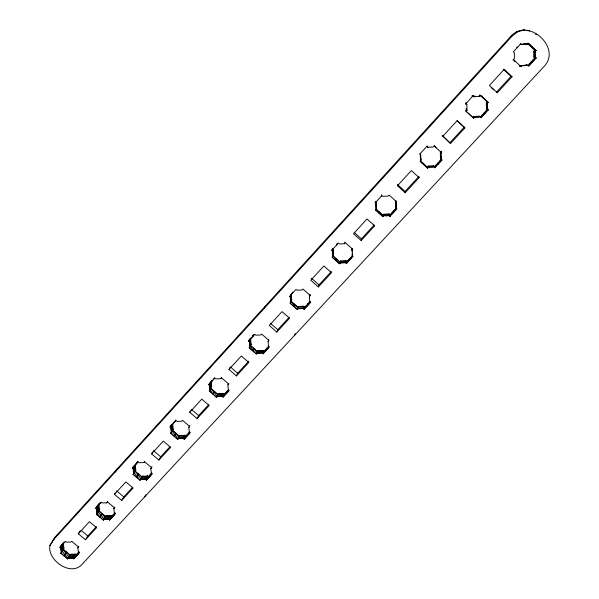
<?xml version="1.0" encoding="UTF-8"?>
<svg xmlns="http://www.w3.org/2000/svg" width="599" height="599" viewBox="0 0 599 599"><rect width="100%" height="100%" fill="white"/><g stroke="black" fill="none" stroke-linecap="round" stroke-linejoin="round"><path stroke-width="0.9" d="M298.19 308.635L303.229 308.425L304.202 309.286L304.913 307.077L303.94 306.224L298.946 306.433L297.329 309.571L290.021 303.146L290.882 302.203L290.395 298.512L291.384 295.165L290.897 294.738L290.066 296.842M290.882 302.203L291.706 300.054L291.384 295.165M389.874 216.187L389.882 214.704M389.537 215.88L389.537 214.405M389.193 215.573L389.2 214.098M395.902 207.995L396.051 205.292L395.902 207.995L396.897 208.894L390.031 216.329L389.036 215.43L389.043 213.955L383.862 214.225L382.956 215.206L382.896 216.688L375.446 209.994L376.359 208.999L376.045 203.735L376.359 208.999M340.382 262.834L345.511 262.602L346.499 263.478L346.858 261.621L345.885 260.752L340.794 260.992L340.382 262.834L339.491 263.8L332.116 257.241L332.999 256.275L332.535 252.493L333.201 249.469L332.715 249.034L332.228 250.786M332.999 256.275L333.478 254.485L333.201 249.469M382.896 216.688L383.809 215.692L387.748 215.752L387.77 214.277M386.437 215.902L386.467 214.427M396.104 206.692L395.639 201.429L396.096 200.935L396.149 202.297M385.12 215.88L385.157 214.405M434.867 167.772L434.477 166.687L441.485 159.094L441.935 160.113L434.867 167.772L433.863 166.851L428.532 167.151L427.589 168.169L420.064 161.333L421.007 160.315L420.303 156.676L420.558 154.025L420.056 153.569L420.318 154.535M421.007 160.315L420.558 154.025M441.935 160.113L440.49 158.181L440.325 152.902L441.268 151.876L440.684 151.345L441.126 152.296M383.809 215.692L383.862 214.225M440.931 159.192L441.201 156.511L440.325 152.902M383.667 215.85L383.719 214.375M383.353 216.194L383.405 214.712M383.038 216.531L383.098 215.048M382.312 216.164L382.379 214.689M472.903 117.524L473.861 116.483L479.252 116.154L480.263 117.082L487.481 109.258L486.47 108.329L486.358 102.908L487.331 101.86L480.368 95.436L481.169 95.907M480.106 116.94L481.057 117.741L488.342 109.849L487.324 108.913L487.511 104.788L487.219 103.447L486.358 102.908M381.031 215.019L381.106 213.543M527.644 65.224L522.291 65.561L526.416 65.021L527.644 65.224L528.67 66.175L536.18 58.043L534.877 57.901L533.859 56.957L533.806 51.387L534.802 50.301L536.112 50.376L535.102 51.469L533.806 51.387M536.18 58.043L535.154 57.085L535.102 51.469M381.428 196.03L381.503 194.712M379.751 213.865L379.841 212.405M379.167 213.341L379.264 211.889M378.59 212.817L378.688 211.372M377.31 211.672L377.415 210.227M49.927 545.427C46.992 559.556 69.806 576.44 81.442 565.007L544.469 66.017C561.607 47.478 528.011 17.289 511.134 36.007L55.048 537.131L49.927 545.427L52.525 541.586M376.03 210.519L376.15 209.088L382.956 215.206M376.217 209.156L376.329 207.733M68.338 558.133L72.868 558.058L73.789 558.822L76.2 554.884L75.287 554.127L70.787 554.202L67.605 558.927L60.701 553.199L61.435 552.398L60.903 548.115L63.412 544.251L62.64 543.607M375.902 209.5L376.472 207.583M376.045 207.726L376.165 206.318M60.701 553.199L63.943 548.512L63.412 544.251M375.895 206.43L376.015 205.03M375.251 201.549L376.239 202.44L376.12 203.817L375.124 202.919L381.967 195.446L382.963 196.345L388.219 196.068L389.14 195.064L396.605 201.803L395.684 202.799L396.134 205.382L396.081 203.989M375.97 203.675L376.09 202.305M375.625 203.368L375.745 201.998M112.897 516.473L115.038 512.811L111.803 516.316L110.875 515.537L108.704 519.221L104.099 519.318L103.342 520.134L96.379 514.301L97.128 513.478L96.626 509.098L98.895 505.489L97.966 504.71M375.281 203.061L375.408 201.691M97.128 513.478L99.389 509.839L98.895 505.489M145.505 479.342L146.448 480.136L148.357 476.707L147.421 475.92L145.505 479.342L140.817 479.455L140.046 480.293L133.015 474.348L133.787 473.51L133.315 469.024L135.329 465.678L134.535 465.011M133.397 473.929L135.793 470.133L135.329 465.678M183.316 438.363L184.267 439.179L185.9 436.027L184.956 435.226L183.316 438.363L178.547 438.505L177.753 439.366L170.655 433.302L171.441 432.441L171.007 427.851L172.752 424.788L172.28 424.384L170.535 427.446M171.321 432.575L173.178 429.341L172.752 424.788M222.177 396.253L223.135 397.077L224.475 394.224L223.532 393.408L222.177 396.253L217.317 396.411L216.509 397.302L209.336 391.125L210.152 390.234L209.755 385.539L211.207 382.768L210.399 382.08M210.024 390.376L211.597 387.433L211.207 382.768M268.876 339.543L268.082 341.31L268.427 346.132L269.393 346.978L263.096 353.799L262.13 352.953L257.188 353.14L256.35 354.054L249.109 347.749L249.948 346.836L249.588 342.029L250.734 339.581L249.918 338.869M249.948 346.836L251.093 344.358L250.734 339.581M361.152 240.521L374.667 225.853L366.992 218.972L353.5 233.685L361.152 240.521L361.399 238.851L374.188 224.954M346.499 263.478L353.163 256.26L352.175 255.376C352.407 254.066 352.19 245.725 352.055 250.165M375.925 205.12L376.239 202.44M487.219 103.447L488.192 102.384L480.578 95.353L479.597 96.424L474.138 96.761L473.12 95.818L465.857 103.754L466.876 104.69L467.01 110.149L466.044 111.204L473.637 118.19L474.61 117.134L480.046 116.805L481.057 117.741M352.175 255.376L352.489 253.587M351.493 258.064L351.815 256.252L346.858 261.621M352.234 251.558L352.234 248.563M350.348 259.307L350.677 257.488M349.823 259.869L350.16 258.049M349.307 260.438L349.644 258.603M348.161 261.673L348.513 259.839M347.016 262.916L347.375 261.067M346.342 263.343L346.709 261.486M346.005 263.036L346.372 261.186M345.511 262.602L345.885 260.752M345.66 262.736L346.035 260.887M344.245 262.909L344.635 261.059M342.957 263.051L343.354 261.194M341.662 263.028L342.074 261.171M339.933 263.32L340.352 261.464M332.722 251.221L331.734 250.345L338.375 243.082L339.363 243.965L344.515 243.718L344.904 242.018M340.239 262.991L340.659 261.134M339.491 263.8L339.918 261.943L340.794 260.992M339.633 263.65L340.052 261.793M338.914 263.29L339.341 261.434M337.649 262.16L338.091 260.318M336.383 261.037L336.833 259.202M335.807 260.52L336.256 258.693M335.23 260.011L335.687 258.184M333.957 258.88L334.429 257.068M336.713 244.901L337.162 243.194M332.864 256.424L333.478 254.485M332.692 257.757L333.171 255.953M332.557 256.761L333.037 254.964L332.737 255.294M332.677 255.032L333.164 253.25M332.527 253.766L333.007 251.992M332.535 252.493L333.022 250.726M332.565 251.086L333.051 249.334M331.883 250.479L332.378 248.735M318.376 286.951L331.502 272.702L323.902 265.963L310.799 280.25L318.376 286.951L318.975 284.914L331.374 271.452M310.17 302.817L310.611 301.379M309.054 304.022L309.728 301.859L304.913 307.077M307.946 305.228L308.62 303.057M307.437 305.782L308.118 303.596M306.928 306.329L307.616 304.142M305.819 307.534L306.516 305.34M304.202 309.286L310.679 302.27L309.698 301.409L309.398 296.468L310.065 294.356M309.533 296.318L309.983 294.91M304.704 308.74L305.415 306.531M304.052 309.151L304.764 306.943M303.715 308.852L304.427 306.651M303.229 308.425L303.94 306.224M294.663 335.23L295.18 333.621M303.379 308.56L304.097 306.359M301.993 308.717L302.72 306.516M300.728 308.852L301.469 306.643M299.455 308.822L300.204 306.621M298.055 308.777L298.811 306.576M297.329 309.571L298.946 306.433M297.463 309.421L298.227 307.212M297.755 309.099L298.519 306.898M296.76 309.069L297.531 306.86M295.502 307.961L296.28 305.767M294.244 306.86L295.037 304.674M293.675 306.359L294.468 304.172M293.106 305.857L293.907 303.678M291.848 304.749L292.664 302.577M290.59 303.648L291.413 301.484M290.156 302.997L290.979 300.84M290.448 302.675L291.271 300.518M290.747 302.353L291.571 300.196M290.552 300.99L291.376 298.849M290.388 299.755L291.219 297.621M290.395 298.512L291.219 296.385M292.297 293.435L292.836 292.05M290.403 297.141L291.234 295.03M276.813 332.071L289.572 318.219L282.039 311.615L269.303 325.504L276.813 332.071L277.741 329.69L289.13 317.32M291.189 294.648L291.735 293.255M267.82 348.685L268.816 346.185L264.137 351.261L263.096 353.799M265.754 350.924L266.765 348.408M266.241 350.393L267.251 347.877M266.735 349.861L267.746 347.353M264.668 352.1L265.694 349.569M262.946 353.665L263.987 351.126M263.59 353.268L264.623 350.729M262.617 353.38L263.657 350.842M262.13 352.953L263.178 350.422L264.137 351.261M262.28 353.088L263.328 350.55M260.917 353.238L261.973 350.7L263.178 350.422M259.681 353.365L260.745 350.827L261.973 350.7M258.431 353.328L259.502 350.797L260.745 350.827M256.769 353.597L257.855 351.059M257.053 353.283L258.266 350.61L259.502 350.797M256.35 354.054L257.57 351.366M255.78 353.56L256.881 351.021M254.538 352.474L255.646 349.951M253.295 351.396L254.41 348.873M252.733 350.902L253.849 348.386M252.164 350.408L253.287 347.899M250.921 349.329L252.059 346.821M249.678 348.244L250.824 345.75M249.244 347.607L250.389 345.121M229.949 367.501L228.968 369.486L236.403 375.925L237.646 373.229L248.727 361.197M249.528 347.293L250.674 344.807M249.82 346.978L250.959 344.492M227.725 392.113L228.706 389.994M249.618 345.653L250.764 343.182M226.669 393.251L227.987 390.428L224.475 394.224M253.317 336.039L254.066 334.437M249.446 344.447L250.592 341.977M251.752 337.754L252.883 335.343M249.431 343.234L250.584 340.771M252.613 336.413L253.37 334.811M225.718 394.284L227.036 391.454M226.19 393.768L227.515 390.937M223.614 396.56L224.954 393.715M249.431 341.894L250.584 339.446M224.662 395.422L225.995 392.585M222.985 396.95L224.333 394.097M249.102 341.602L250.944 337.851M222.326 396.381L223.674 393.536M223.135 397.077L229.26 390.451L228.294 389.62L227.919 384.91L228.698 383.39M249.588 342.029L248.615 341.183L249.386 339.551M264.122 308.463L265.162 306.269M222.656 396.665L224.004 393.82M248.765 341.31L249.873 339.019M220.994 396.523L222.349 393.678L223.532 393.408M219.773 396.643L221.143 393.79L222.349 393.678M218.545 396.605L219.923 393.753L221.143 393.79M216.913 396.86L218.306 394.007M217.19 396.553L218.71 393.565L219.923 393.753M216.509 397.302L218.029 394.307M215.947 396.815L217.347 393.97M214.712 395.752L216.127 392.914M213.484 394.696L214.906 391.858M212.922 394.209L214.345 391.379M209.755 385.539L208.789 384.708L214.891 378.036L215.85 378.868L220.732 378.703L221.413 377.34M212.36 393.73L213.791 390.9M211.133 392.667L212.57 389.852M188.73 434.342L189.928 432.006M190.549 410.779L189.748 412.262L197.108 418.574L198.651 415.571L208.737 404.625M186.776 436.461L188.85 432.83M209.897 391.604L211.35 388.796M187.704 435.451L189.314 432.328L185.9 436.027M209.747 390.675L211.192 387.875M185.75 437.57L187.375 434.432M209.815 389.073L211.267 386.288M184.118 439.052L185.75 435.9M184.732 438.67L186.364 435.525M209.336 391.125L210.915 388.174M209.635 387.897L211.088 385.112M183.466 438.49L185.106 435.346M183.796 438.768L185.428 435.623M209.613 386.714L211.065 383.937M213.716 379.025L214.435 377.669M184.267 439.179L190.22 432.725L189.269 431.916L188.85 427.319L189.778 425.649M209.598 385.404L211.058 382.641M211.357 381.9L212.083 380.53M211.836 381.376L212.555 380.006M182.156 438.625L183.803 435.48L184.956 435.226M180.958 438.738L182.62 435.593L183.803 435.48M209.268 385.12L211.402 380.979M179.752 438.693L181.422 435.548L182.62 435.593M208.789 384.708L209.523 383.33M208.939 384.835L210.361 382.117M177.753 439.366L179.827 435.787M178.42 438.64L180.224 435.361L181.422 435.548M177.199 438.895L178.884 435.75M175.979 437.847L177.678 434.717M144.636 496.9L145.789 494.774M174.204 436.334L175.919 433.212M174.758 436.806L176.465 433.676M173.65 435.862L175.365 432.74M148.889 477.493L150.776 474.079M149.338 476.999L151.233 473.592M152.723 451.923L151.592 453.87L158.885 460.062L160.704 456.775L169.906 446.787M149.795 476.512L151.682 473.105L148.357 476.707M150.791 475.434L151.914 473.397M146.897 479.649L148.807 476.22M147.893 478.571L149.795 475.149M172.43 434.822L174.159 431.707M145.976 479.739L147.886 476.31M146.298 480.009L148.208 476.587M151.24 468.148L151.989 466.808M171.052 432.875L172.789 429.775M145.654 479.462L147.571 476.04M171.209 433.781L172.946 430.674M171.104 431.31L172.841 428.218M144.366 479.589L146.291 476.168L147.421 475.92M146.448 480.136L152.243 473.861L151.3 473.06L150.851 468.568L151.719 467.1M170.655 433.302L172.519 430.067M170.917 430.157L172.654 427.08M143.191 479.694L145.123 476.265L146.291 476.168M52.944 540.845L55.048 537.131M174.504 422.175L175.792 419.906M142.008 479.649L143.947 476.227L145.123 476.265M170.88 428.996L172.624 425.926M170.857 427.723L172.602 424.661M173.021 423.8L173.882 422.28M173.485 423.291L174.346 421.778M171.007 427.851L170.056 427.035L171.366 424.743M170.206 427.162L171.95 424.107M140.046 480.293L142.39 476.452M140.698 479.589L142.772 476.033L143.947 476.227M139.5 479.829L141.461 476.407M138.287 478.811L140.263 475.396M136.535 477.321L138.519 473.914M137.081 477.785L139.058 474.378M112.013 517.431L114.604 513.283M135.98 476.856L137.972 473.457M113.862 515.425L115.15 513.231M109.49 519.88L111.661 516.196M108.704 519.221L109.632 520.007L112.238 515.844M111.047 518.479L113.204 514.796M115.315 492.955L114.461 494.362L121.687 500.442L123.768 496.885L132.596 487.301M133.315 469.024L132.372 468.223L138.144 461.911L139.088 462.713L143.797 462.593L144.569 461.267M108.846 519.348L111.025 515.657M134.775 475.838L136.774 472.439M109.168 519.618L111.339 515.926M107.58 519.46L109.767 515.776L110.875 515.537M113.975 508.588L114.836 507.143M106.427 519.558L108.621 515.874L109.767 515.776M133.562 474.812L135.569 471.428M109.632 520.007L115.278 513.897L114.342 513.111L113.862 508.723L114.716 507.271M133.015 474.348L135.149 470.836M133.24 471.278L135.254 467.916M105.259 519.513L107.461 515.821L108.621 515.874M133.435 472.401L135.449 469.032M103.342 520.134L105.671 516.316M133.203 470.14L135.217 466.793M103.717 519.73L106.308 515.634L107.461 515.821M132.843 468.628L134.857 465.281M134.805 465.565L136.857 462.421M133.165 468.897L135.179 465.558M135.703 464.577L137.703 461.267M102.796 519.677L105.02 515.994M136.699 463.491L137.89 461.507M101.605 518.674L103.829 514.998M132.372 468.223L133.584 466.224M132.521 468.351L134.131 465.678M76.964 555.385L78.881 552.256M77.907 554.367L79.338 552.016M100.407 517.671L102.646 514.002M80.221 530.766L78.312 533.784L85.47 539.751L87.806 535.94L96.402 526.603M74.216 558.358L76.627 554.427M75.16 557.34L77.563 553.409M99.861 517.214L102.1 513.553M76.103 556.314L78.926 551.934L76.2 554.884M73.011 558.178L75.429 554.247M73.333 558.44L75.744 554.502M99.314 516.765L101.56 513.096M73.647 558.702L76.058 554.764M71.768 558.283L74.194 554.352M98.116 515.761L100.377 512.1M72.868 558.058L75.287 554.127M96.626 509.098L95.69 508.311L101.313 502.172L102.249 502.958L106.869 502.853L107.753 501.423M70.637 558.373L73.071 554.442M73.789 558.822L79.285 552.877L78.364 552.106L77.848 547.815L78.798 546.266M69.484 558.328L71.932 554.389M96.918 514.751L99.187 511.104M67.972 558.53L70.675 554.322M96.776 512.4L99.045 508.761M96.379 514.301L99.277 509.966M67.066 558.478L69.529 554.547M96.574 511.299L98.842 507.667M67.605 558.927L70.173 554.869M96.521 510.191L98.79 506.574M98.004 505.339L99.359 503.182M96.154 508.708L99.419 503.572M65.883 557.497L68.353 553.573M96.476 508.978L98.753 505.361M98.94 504.762L100.288 502.613M99.906 503.707L100.804 502.276M64.692 556.508L67.178 552.592M95.69 508.311L97.06 506.148M95.833 508.439L97.659 505.549M64.153 556.067L66.639 552.151M63.614 555.617L66.107 551.701M115.195 472.049L117.344 468.688M62.431 554.629L64.924 550.728M61.24 553.648L63.749 549.747M61.076 551.342L63.591 547.456M60.813 549.186L63.322 545.315M60.873 550.264L63.382 546.385M60.439 547.733L64.213 542.058M60.754 547.995L63.269 544.132M60.903 548.115L59.975 547.344L61.487 545.03M60.117 547.464L61.914 544.566M61.345 545.854L63.284 543.286M52.472 540.942L512.227 35.947L517.918 31.687L524.447 29.95M59.975 547.344L65.448 541.361L66.377 542.132L70.922 542.05L71.663 541.249L78.581 547.014L77.848 547.815M170.056 427.035L175.994 420.55L176.945 421.367L181.737 421.224L182.53 420.348L189.651 426.451L188.85 427.319M248.615 341.183L254.889 334.324L255.863 335.17L260.827 334.976L261.666 334.055L268.929 340.397L268.082 341.31M63.943 548.512L63.217 549.298L70.061 554.988L70.787 554.202M99.389 509.839L98.648 510.648L105.559 516.443L106.308 515.634M135.793 470.133L135.03 470.964L142 476.871L142.772 476.033M173.178 429.341L172.392 430.202L179.438 436.214L180.224 435.361M211.597 387.433L210.796 388.317L217.901 394.449L218.71 393.565M251.093 344.358L250.262 345.264L257.435 351.508L258.266 350.61M291.706 300.054L290.844 300.983L298.092 307.362M420.273 159.798L420.738 159.297M536.112 50.376L528.415 43.188L527.405 44.289L524.806 44.094L527.562 44.116M78.312 533.784L89.416 521.677L96.589 527.682L85.47 539.751M114.461 494.362L125.865 481.925L133.113 488.043L121.687 500.442M151.592 453.87L163.31 441.089L170.625 447.326L158.885 460.062M189.748 412.262L201.788 399.129L209.178 405.478L197.108 418.574M228.968 369.486L241.352 355.986L248.81 362.462L236.403 375.925M442.758 136.347L457.074 120.736L464.906 127.909L450.56 143.475L442.302 135.531L450.56 143.475M106.869 502.853L107.625 502.029L114.619 507.9L113.862 508.723M143.797 462.593L144.569 461.747L151.629 467.722L150.851 468.568M220.732 378.703L221.548 377.804L228.736 384.019L227.919 384.91M344.515 243.718L345.413 242.745L352.811 249.341L351.913 250.315M427.589 168.169L427.267 167.084L428.195 166.073L433.481 165.781L434.477 166.687M523.481 65.77L520.92 65.373L520.089 66.287L521.257 66.496M405.194 192.721L405.066 191.433L418.866 176.443L419.113 177.611L405.194 192.721L397.466 185.735L411.363 170.58L419.113 177.611M450.036 142.599L464.247 127.168L457.134 120.646M512.093 76.694L511.007 76.387L496.361 92.291L497.312 92.74L512.093 76.694L504.186 69.357L489.428 85.455L497.312 92.74M309.398 296.468L310.267 295.524L302.937 289.055L302.076 289.998L297.014 290.223L296.033 289.354L289.579 296.408L290.56 297.276M440.767 153.868L441.718 152.835L441.268 151.876M390.031 216.329L390.031 214.846L396.306 208.048L396.358 209.478M534.877 57.901L528.019 65.336L529.254 65.546M521.325 44.184L520.149 44.169L521.834 44.663L524.619 44.109L522.021 44.281L523.219 44.296M420.82 154.999L419.809 154.078L426.862 146.373L427.873 147.294L433.227 146.987L434.17 145.954L441.718 152.835M387.748 215.752L389.036 215.43M516.772 31.784L517.918 31.687M535.506 34.353L536.816 34.278M511.134 36.007L512.227 35.947M523.414 44.094L526.019 44.109M527.771 43.742L529.014 43.749M526.177 44.274L527.405 44.289M520.501 44.498L521.677 44.513M529.082 44.962L530.34 44.985M530.392 46.19L531.665 46.22M530.991 46.744L532.264 46.782M531.59 47.299L532.863 47.343M516.503 47.119L517.641 47.156M532.9 48.526L534.188 48.579M534.211 49.747L535.506 49.814M534.645 50.473L535.955 50.548M534.301 50.848L535.603 50.922M533.956 51.222L535.259 51.297M534.091 52.757L535.386 52.847M534.196 54.15L535.491 54.254M534.113 55.557L535.416 55.67M533.859 56.957L535.154 57.085M534.016 57.1L535.319 57.234M534.368 57.429L535.671 57.564M534.72 57.759L536.023 57.893M534.293 58.537L535.596 58.68M533.013 59.922L534.301 60.08M523.241 30.062L524.866 30.272M526.499 30.482L529.748 30.901M531.732 61.308L533.013 61.48M531.156 61.937L532.421 62.116M512.924 59.937L514.024 60.095M530.572 62.573L531.837 62.753M514.234 61.15L515.35 61.315M529.291 63.951L530.549 64.145M526.581 65.171L527.809 65.373M525.061 65.381L526.274 65.583M523.676 65.561L524.874 65.77M520.92 65.373L522.096 65.583L521.1 66.669L513.425 59.533L514.429 58.447L514.346 52.839L513.321 51.888L520.808 43.705L521.834 44.663M520.771 65.546L521.946 65.748M520.426 65.912L521.602 66.122M479.777 94.889L480.578 95.353M481.671 96.634L482.48 97.113M479.297 95.421L480.091 95.885M482.966 97.832L483.79 98.318M483.558 98.378L484.389 98.872M484.149 98.917L484.98 99.419M478.811 95.945L479.597 96.424M485.445 100.115L486.291 100.625M486.74 101.313L488.192 102.384M487.182 102.017L488.043 102.549M486.845 102.384L487.706 102.916M486.515 102.743L487.369 103.283M474.737 95.93L475.486 96.409M486.658 104.241L487.511 104.788M472.386 95.353L473.277 95.967M472.896 95.818L474.138 96.761M486.77 105.596L487.631 106.158M471.825 95.967L472.551 96.439M486.71 106.966L487.571 107.543M486.47 108.329L487.324 108.913M486.628 108.479L487.489 109.063M486.972 108.793L488.342 109.849M486.912 109.872L487.773 110.471M485.669 111.219L486.523 111.826M484.434 112.567L485.265 113.181M483.865 113.174L484.696 113.803M483.303 113.788L484.127 114.416M482.06 115.128L482.876 115.772M465.752 102.601L466.426 103.14M466.876 104.69L465.693 103.679L466.202 104.151M480.825 116.476L481.626 117.127M479.252 116.154L480.555 117.277M81.412 530.602L87.806 535.94M477.92 116.498L478.698 117.157M116.603 490.843L123.768 496.885M153.471 450.628L160.704 456.775M476.564 116.67L477.336 117.329M191.351 409.304L198.651 415.571M466.037 108.232L466.711 108.816M230.278 366.835L237.646 373.229M475.209 116.663L475.965 117.322M466.336 109.557L467.01 110.149M270.299 323.175L277.741 329.69M466.187 109.722L466.861 110.313M473.861 116.483L474.61 117.134M473.712 116.64L474.453 117.299M311.458 278.273L318.975 284.914M332.602 255.444L339.918 261.943M473.382 117L474.123 117.659M354.503 232.682L361.399 238.851M465.52 110.441L466.194 111.04M473.053 117.359L473.787 118.025M395.849 206.58L396.343 207.029M389.043 213.955L390.031 214.846M465.962 111.144L466.636 111.751M467.257 112.335L467.939 112.949M468.553 113.525L470.432 115.24M471.024 115.794L471.742 116.446M472.319 116.985L473.637 118.19M397.407 184.507L405.066 191.433M440.49 158.181L441.777 159.97M427.267 167.084L420.393 160.839L420.655 161.872M434.372 145.594L436.057 147.676M472.544 95.496L473.397 96.282M491.158 87.484L493.756 89.887M503.175 69.117L511.007 76.387M526.416 65.021L526.925 65.493M519.34 65.897L519.932 66.452M527.18 43.188L534.802 50.301M464.247 127.168L464.906 127.909M429.872 125.288L430.224 126.022M441.119 152.041L441.568 153M440.797 152.393L441.238 153.351M440.475 152.745L440.916 153.703M440.624 154.198L441.074 155.178M440.752 155.523L441.201 156.511M440.707 156.856L441.149 157.859M440.984 158.638L441.433 159.656M440.647 158.323L441.089 159.341M440.939 159.686L441.381 160.712M439.733 160.996L440.168 162.03M438.528 162.299L438.947 163.347M437.981 162.898L438.401 163.946M437.435 163.49L437.847 164.545M436.229 164.792L436.634 165.856M435.024 166.095L435.421 167.173M427.544 146.388L427.873 147.294M427.708 147.152L427.042 145.931L427.364 146.837M434.327 166.544L434.709 167.623M433.983 166.23L434.365 167.308M433.639 165.923L434.02 166.994M433.481 165.781L433.863 166.851M432.179 166.11L432.545 167.188M430.853 166.267L431.205 167.346M429.52 166.26L429.865 167.338M428.195 166.073L428.532 167.151M428.053 166.23L428.382 167.308M427.731 166.582L428.06 167.66M427.409 166.926L427.738 168.012M426.683 166.559L427.005 167.638M425.402 165.391L425.709 166.462M424.122 164.231L424.414 165.287M423.538 163.699L423.83 164.755M420.401 153.883L420.663 154.849M422.954 163.168L423.238 164.223M420.341 155.343L420.603 156.332M420.303 156.676L420.565 157.672M421.674 162.007L421.951 163.048M420.431 158.001L420.7 159.005M395.946 202.694L395.999 204.079M395.782 201.279L395.827 202.642M395.999 206.722L396.051 208.138M395.639 201.429L395.684 202.799M395.13 209.321L395.175 210.758M393.962 210.586L394 212.031M393.431 211.162L393.461 212.615M392.899 211.739L392.922 213.192M391.731 213.004L391.746 214.472M390.563 214.27L390.57 215.745"/></g></svg>
